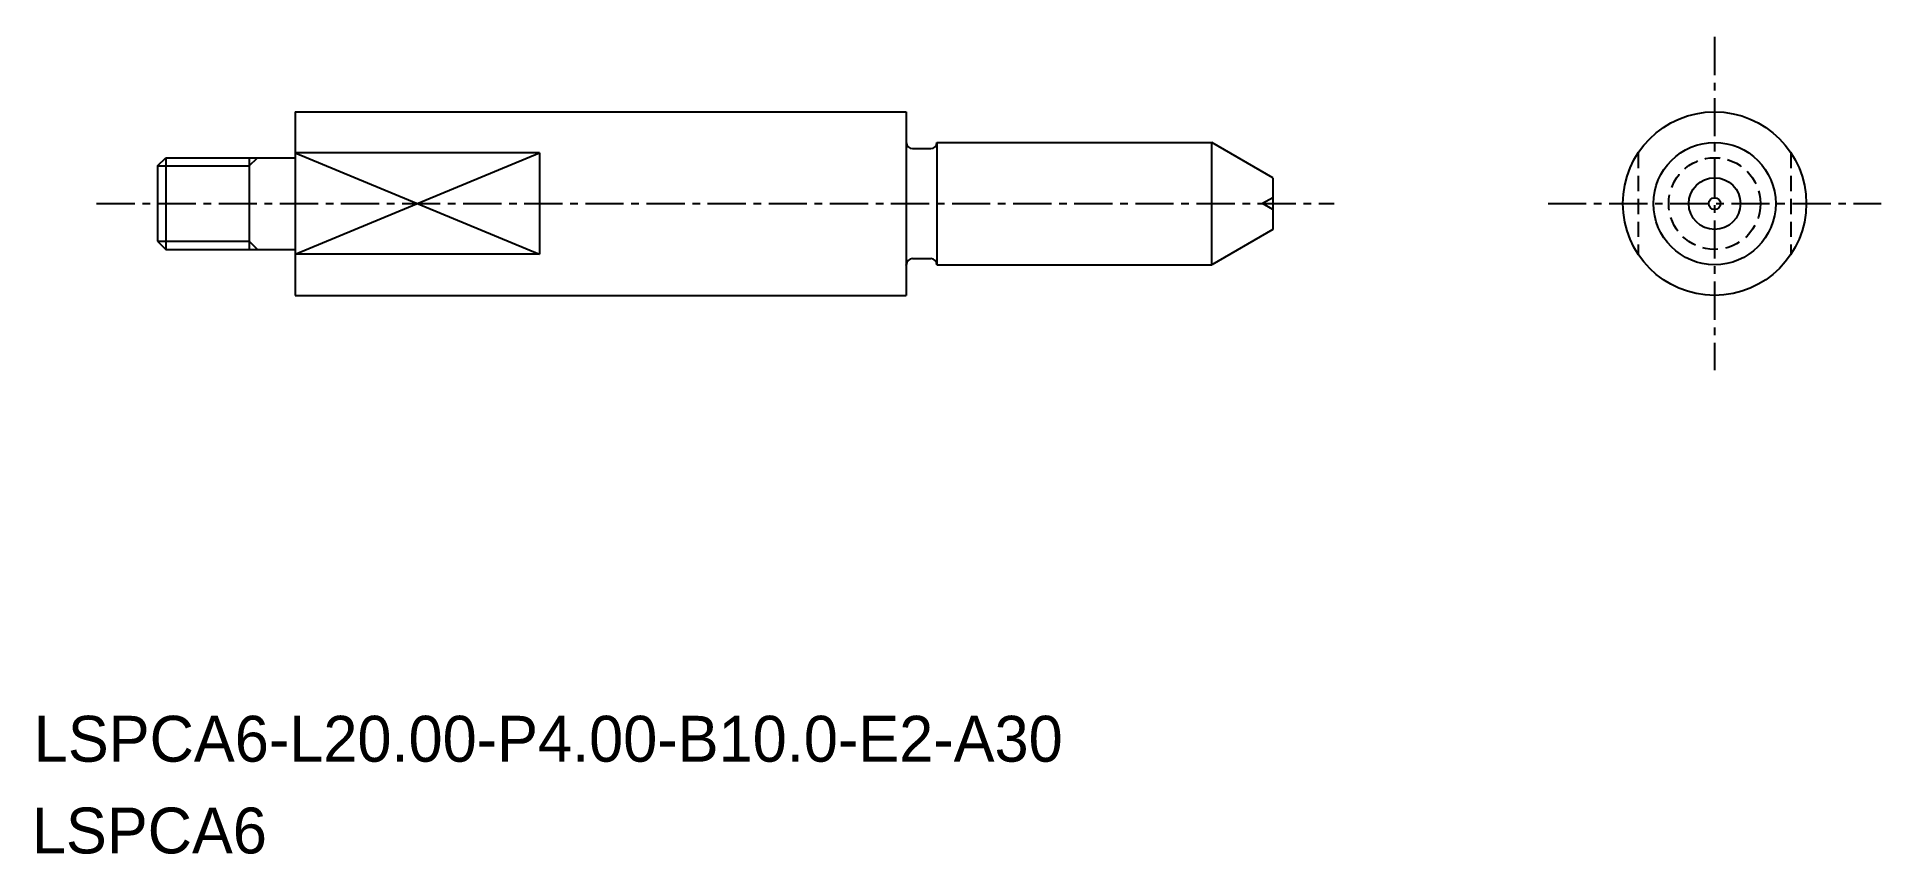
# Model space of a CAD drawing. Extents: x -1199.9 to -1139.5, y -450 to -423.2.
import ezdxf

# ---------------------------------------------------------------- set-up
doc = ezdxf.new("R2010")
doc.units = 0
doc.linetypes.add('CENTER', pattern=[2, 1.25, -0.25, 0.25, -0.25])
doc.linetypes.add('DASHED', pattern=[0.75, 0.5, -0.25])
doc.layers.get('0').update_dxf_attribs({"linetype": 'CONTINUOUS'})
doc.layers.add('CENTER', color=1, linetype='CENTER')

msp = doc.modelspace()

# ---------------------------------------------------------------- linework, layer by layer
at = {"color": 7, "linetype": 'CONTINUOUS'}
for p, q in [((-1191.42, -425.698), (-1171.42, -425.698)), ((-1171.42, -426.688), (-1171.42, -426.698)), ((-1170.42, -426.698), (-1161.42, -426.698)), ((-1170.42, -426.698), (-1170.42, -426.698)), ((-1195.649, -427.198), (-1191.42, -427.198)), ((-1171.22, -426.898), (-1170.62, -426.898)), ((-1195.649, -430.198), (-1191.42, -430.198)), ((-1171.42, -430.708), (-1171.42, -430.698)), ((-1171.22, -430.498), (-1170.62, -430.498)), ((-1170.42, -430.698), (-1170.42, -430.698)), ((-1170.42, -430.698), (-1161.42, -430.698)), ((-1191.42, -431.698), (-1171.42, -431.698))]:
    msp.add_line(p, q, dxfattribs=at)
for p, q in [((-1191.42, -425.698), (-1191.42, -431.698)), ((-1171.42, -425.698), (-1171.42, -431.698)), ((-1170.42, -426.698), (-1170.42, -430.698)), ((-1159.42, -427.852), (-1161.42, -426.698)), ((-1195.92, -427.468), (-1195.649, -427.198)), ((-1195.649, -427.198), (-1195.649, -430.198)), ((-1192.92, -427.198), (-1192.92, -430.198)), ((-1183.42, -427.039), (-1191.42, -427.039)), ((-1183.42, -427.039), (-1183.42, -430.356)), ((-1195.92, -427.468), (-1195.92, -429.927)), ((-1159.42, -429.543), (-1161.42, -430.698)), ((-1195.92, -429.927), (-1195.649, -430.198)), ((-1183.42, -430.356), (-1191.42, -430.356))]:
    msp.add_line(p, q)
at = {"linetype": 'CONTINUOUS'}
for p, q in [((-1161.42, -430.698), (-1161.42, -426.698)), ((-1159.42, -427.852), (-1159.42, -429.543))]:
    msp.add_line(p, q, dxfattribs=at)
at = {"color": 3, "linetype": 'CONTINUOUS'}
for p, q in [((-1192.92, -427.468), (-1192.649, -427.198)), ((-1195.92, -427.468), (-1192.92, -427.468)), ((-1195.92, -429.927), (-1192.92, -429.927)), ((-1192.92, -429.927), (-1192.649, -430.198))]:
    msp.add_line(p, q, dxfattribs=at)
at = {"color": 3}
for p, q in [((-1191.42, -430.356), (-1183.42, -427.039)), ((-1191.42, -427.039), (-1183.42, -430.356)), ((-1159.42, -428.506), (-1159.759, -428.698)), ((-1159.42, -428.89), (-1159.759, -428.698))]:
    msp.add_line(p, q, dxfattribs=at)
at = {"color": 3, "linetype": 'DASHED'}
for p, q in [((-1147.466, -427.039), (-1147.466, -430.356)), ((-1142.466, -427.039), (-1142.466, -430.356))]:
    msp.add_line(p, q, dxfattribs=at)
at = {"linetype": 'CONTINUOUS'}
msp.add_circle((-1144.966, -428.698), 3, dxfattribs=at)
for radius in [2, 0.845, 0.192]:
    msp.add_circle((-1144.966, -428.698), radius)
at = {"color": 3, "linetype": 'DASHED'}
msp.add_circle((-1144.966, -428.698), 1.5, dxfattribs=at)
at = {"color": 7, "linetype": 'CONTINUOUS'}
for centre, start, end in [((-1171.22, -426.698), 180, 270), ((-1170.62, -426.698), 270, 0), ((-1171.22, -430.698), 90, 180), ((-1170.62, -430.698), 0, 90)]:
    msp.add_arc(centre, 0.2, start, end, dxfattribs=at)
at = {"layer": 'CENTER', "color": 1, "linetype": 'CENTER'}
for p, q in [((-1144.966, -423.248), (-1144.966, -434.148)), ((-1197.92, -428.698), (-1157.42, -428.698)), ((-1150.416, -428.698), (-1139.516, -428.698))]:
    msp.add_line(p, q, dxfattribs=at)

# ---------------------------------------------------------------- texts
for s, p in [('LSPCA6-L20.00-P4.00-B10.0-E2-A30', (-1199.974, -446.947)), ('LSPCA6', (-1200.037, -449.947))]:
    msp.add_text(s, height=1.5).set_placement(p)

doc.saveas('drawing.dxf')
